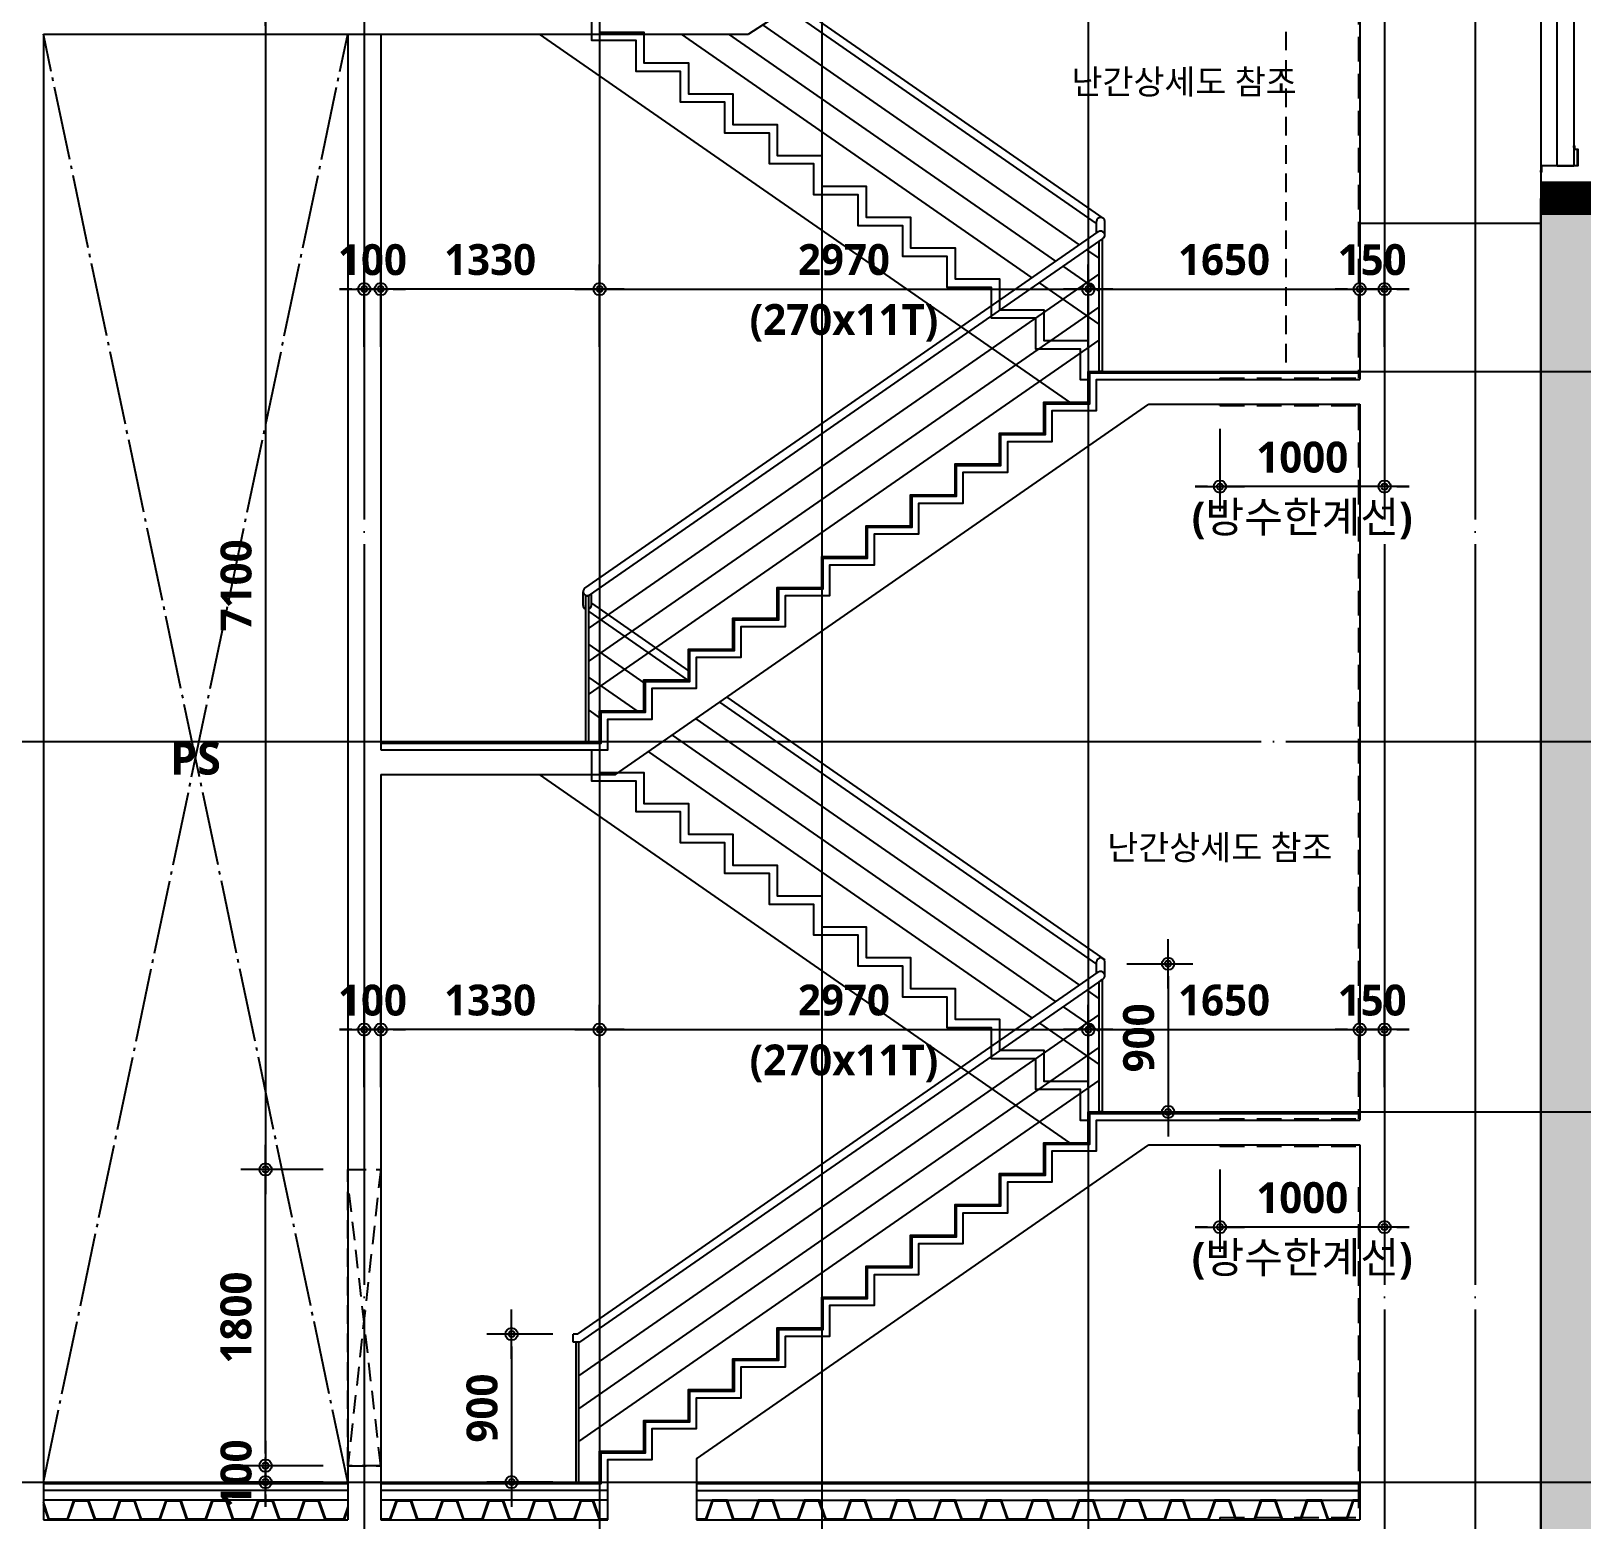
# Model space of a CAD drawing. Header units: millimetres. Extents: x 0 to 356400, y 0 to 68257.
# Drawn here: x 154650 to 164075, y 22470 to 31519 of the extents above; entities that cross this region are included whole.
import ezdxf
from ezdxf.enums import TextEntityAlignment as Align

# ---------------------------------------------------------------- set-up
doc = ezdxf.new("R2010")
doc.units = ezdxf.units.MM
doc.header["$LTSCALE"] = 75
for name, pattern in [('CEN', [62, 60, -1, 0, -1]), ('HID', [2.3, 1.5, -0.8]), ('STD_HIDDEN', [3, 2, -1]), ('STD_SHAFT', [7.3, 6, -0.5, 0.3, -0.5])]:
    doc.linetypes.add(name, pattern=pattern)
doc.layers.get('Defpoints').update_dxf_attribs({"color": 161})
for name, color, linetype in [('8', 8, 'Continuous'), ('A-ANNO-TEXT1', 7, 'Continuous'), ('A-CEN', 1, 'CEN'), ('A-DETL-WPRO-TYP2', 5, 'STD_HIDDEN'), ('A-FIN-TYP1', 6, 'Continuous'), ('A-FLOR-GW', 6, 'Continuous'), ('A-FLOR-OPEN-BELO', 6, 'STD_SHAFT'), ('A-SECT-DOOR', 8, 'Continuous'), ('A-SECT-DRBD', 4, 'Continuous'), ('A-SECT-Hrail1', 8, 'Continuous'), ('A-SECT-Hrail2', 6, 'Continuous'), ('A-SECT-MATR1', 4, 'Continuous'), ('A-SECT-STAIRS', 4, 'Continuous'), ('A-ST-AXIS-CEN', 252, 'CEN'), ('A-ST-AXIS-DIM', 7, 'Continuous'), ('A-ST-CONC', 2, 'Continuous'), ('LEADER', 7, 'Continuous'), ('주단면도-1$0$A-CONC-LIN1', 2, 'Continuous')]:
    doc.layers.add(name, color=color, linetype=linetype)
doc.layers.add('G(그리드2)', color=235, linetype='Continuous', plot=False)
doc.styles.add('SH_대대리576', font='')
doc.styles.add('SH_진천_나눔', font='NanumGothicBold.ttf')
doc.styles.get('SH_대대리576').set_extended_font_data('NanumGothic', bold=True)
doc.dimstyles.new('SHP 75 (in)', dxfattribs={"dimscale": 75, "dimtxt": 2.5, "dimasz": 1, "dimexe": 2, "dimexo": 2, "dimgap": 1, "dimtad": 1, "dimdec": 0, "dimzin": 0, "dimdsep": 46, "dimtxsty": 'SH_대대리576', "dimblk": 'DIMDOT', "dimblk1": 'NONE', "dimblk2": 'DIMDOT', "dimcen": 0.09, "dimclrd": 256, "dimclre": 256, "dimclrt": 3, "dimadec": 0, "dimazin": 1, "dimtfac": 1, "dimtdec": 0, "dimtix": 1, "dimtmove": 2, "dimatfit": 0, "dimldrblk": 'DIMDOT', "dimfxl": 1, "dimtfillclr": 3, "dimtolj": 1, "dimtzin": 0, "dimlwd": -1, "dimlwe": -1, "dimarcsym": 0})

# ---------------------------------------------------------------- blocks, each defined once
blk = doc.blocks.new('DIMDOT')
at = {"color": 0}
blk.add_line((-2, 0), (2, 0), dxfattribs=at)
for radius in [0.5, 0.25]:
    blk.add_circle((0, 0), radius, dxfattribs=at)
blk = doc.blocks.new('*D2818')
at = {"layer": 'A-ST-AXIS-DIM'}
for p, q in [((158105, 29600), (158105, 30100)), ((161075, 29600), (161075, 30100)), ((158180, 29950), (161000, 29950))]:
    blk.add_line(p, q, dxfattribs=at)
at = {"layer": 'Defpoints', "color": 0}
for p in [(161075, 29950), (158105, 29450), (161075, 29450)]:
    blk.add_point(p, dxfattribs=at)
at = {"layer": 'A-ST-AXIS-DIM', "linetype": 'ByBlock', "xscale": 75, "yscale": 75, "zscale": 75}
for p, rotation in [((158105, 29950), 179.9999999999999), ((161075, 29950), 359.9999999999999)]:
    blk.add_blockref('DIMDOT', p, dxfattribs=dict(at, rotation=rotation))
at = {"layer": 'A-ST-AXIS-DIM', "color": 3, "char_height": 187.5, "attachment_point": 5, "style": 'SH_대대리576'}
for s, insert in [('\\A1;2970', (159590, 30128.5)), ('\\A1;(270x11T)', (159590, 29744.8))]:
    blk.add_mtext(s, dxfattribs=dict(at, insert=insert))
blk = doc.blocks.new('_None')
blk = doc.blocks.new('*D2819')
at = {"layer": 'A-ST-AXIS-DIM'}
for p, q in [((161075, 29600), (161075, 30100)), ((162725, 29600), (162725, 30100)), ((161150, 29950), (162650, 29950))]:
    blk.add_line(p, q, dxfattribs=at)
at = {"layer": 'Defpoints', "color": 0}
for p in [(162725, 29950), (161075, 29450), (162725, 29450)]:
    blk.add_point(p, dxfattribs=at)
at = {"layer": 'A-ST-AXIS-DIM', "linetype": 'ByBlock', "xscale": 75, "yscale": 75, "zscale": 75, "rotation": 180}
blk.add_blockref('DIMDOT', (161075, 29950), dxfattribs=at)
at = {"layer": 'A-ST-AXIS-DIM', "linetype": 'ByBlock', "xscale": 75, "yscale": 75, "zscale": 75}
blk.add_blockref('DIMDOT', (162725, 29950), dxfattribs=at)
at = {"layer": 'A-ST-AXIS-DIM', "color": 3, "insert": (161900, 30128.5), "char_height": 187.5, "attachment_point": 5, "style": 'SH_대대리576'}
blk.add_mtext('\\A1;1650', dxfattribs=at)
blk = doc.blocks.new('*D2820')
at = {"layer": 'A-ST-AXIS-DIM'}
for p, q in [((156775, 29600), (156775, 30100)), ((158105, 29600), (158105, 30100)), ((158030, 29950), (156850, 29950))]:
    blk.add_line(p, q, dxfattribs=at)
at = {"layer": 'Defpoints', "color": 0}
for p in [(156775, 29950), (156775, 29450), (158105, 29450)]:
    blk.add_point(p, dxfattribs=at)
at = {"layer": 'A-ST-AXIS-DIM', "linetype": 'ByBlock', "xscale": 75, "yscale": 75, "zscale": 75, "rotation": 180}
blk.add_blockref('DIMDOT', (156775, 29950), dxfattribs=at)
at = {"layer": 'A-ST-AXIS-DIM', "linetype": 'ByBlock', "xscale": 75, "yscale": 75, "zscale": 75}
blk.add_blockref('DIMDOT', (158105, 29950), dxfattribs=at)
at = {"layer": 'A-ST-AXIS-DIM', "color": 3, "insert": (157440, 30128.5), "char_height": 187.5, "attachment_point": 5, "style": 'SH_대대리576'}
blk.add_mtext('\\A1;1330', dxfattribs=at)
blk = doc.blocks.new('*D2821')
at = {"layer": 'A-ST-AXIS-DIM'}
for p, q in [((156675, 29600), (156675, 30100)), ((156775, 29600), (156775, 30100)), ((156600, 29950), (156525, 29950)), ((156675, 29950), (156775, 29950)), ((156850, 29950), (156925, 29950))]:
    blk.add_line(p, q, dxfattribs=at)
at = {"layer": 'Defpoints', "color": 0}
for p in [(156775, 29950), (156675, 29450), (156775, 29450)]:
    blk.add_point(p, dxfattribs=at)
at = {"layer": 'A-ST-AXIS-DIM', "linetype": 'ByBlock', "xscale": 75, "yscale": 75, "zscale": 75}
blk.add_blockref('DIMDOT', (156675, 29950), dxfattribs=at)
at = {"layer": 'A-ST-AXIS-DIM', "linetype": 'ByBlock', "xscale": 75, "yscale": 75, "zscale": 75, "rotation": 180}
blk.add_blockref('DIMDOT', (156775, 29950), dxfattribs=at)
at = {"layer": 'A-ST-AXIS-DIM', "color": 3, "insert": (156725, 30127.8), "char_height": 187.5, "attachment_point": 5, "style": 'SH_대대리576'}
blk.add_mtext('\\A1;100', dxfattribs=at)
blk = doc.blocks.new('*D2822')
at = {"layer": 'A-ST-AXIS-DIM'}
for p, q in [((162725, 29600), (162725, 30100)), ((162875, 29600), (162875, 30100)), ((162650, 29950), (162575, 29950)), ((162875, 29950), (162725, 29950)), ((162950, 29950), (163025, 29950))]:
    blk.add_line(p, q, dxfattribs=at)
at = {"layer": 'Defpoints', "color": 0}
for p in [(162725, 29950), (162725, 29450), (162875, 29450)]:
    blk.add_point(p, dxfattribs=at)
at = {"layer": 'A-ST-AXIS-DIM', "linetype": 'ByBlock', "xscale": 75, "yscale": 75, "zscale": 75}
blk.add_blockref('DIMDOT', (162725, 29950), dxfattribs=at)
at = {"layer": 'A-ST-AXIS-DIM', "linetype": 'ByBlock', "xscale": 75, "yscale": 75, "zscale": 75, "rotation": 180}
blk.add_blockref('DIMDOT', (162875, 29950), dxfattribs=at)
at = {"layer": 'A-ST-AXIS-DIM', "color": 3, "insert": (162800, 30128.1), "char_height": 187.5, "attachment_point": 5, "style": 'SH_대대리576'}
blk.add_mtext('\\A1;150', dxfattribs=at)
blk = doc.blocks.new('*D3589')
at = {"layer": 'A-ST-AXIS-DIM'}
for p, q in [((156075, 22875), (156075, 22950)), ((156425, 22800), (155925, 22800)), ((156075, 22800), (156075, 22700)), ((156425, 22700), (155925, 22700)), ((156075, 22625), (156075, 22550))]:
    blk.add_line(p, q, dxfattribs=at)
at = {"layer": 'Defpoints', "color": 0}
for p in [(156575, 22800), (156075, 22700), (156575, 22700)]:
    blk.add_point(p, dxfattribs=at)
at = {"layer": 'A-ST-AXIS-DIM', "linetype": 'ByBlock', "xscale": 75, "yscale": 75, "zscale": 75}
for p, rotation in [((156075, 22800), 270), ((156075, 22700), 90)]:
    blk.add_blockref('DIMDOT', p, dxfattribs=dict(at, rotation=rotation))
at = {"layer": 'A-ST-AXIS-DIM', "color": 3, "insert": (155897.2, 22750), "char_height": 187.5, "attachment_point": 5, "rotation": 90, "style": 'SH_대대리576'}
blk.add_mtext('\\A1;100', dxfattribs=at)
blk = doc.blocks.new('*D3941')
at = {"layer": 'A-ST-AXIS-DIM'}
for p, q in [((157820, 23600), (157420, 23600)), ((157570, 23525), (157570, 22775)), ((157820, 22700), (157420, 22700))]:
    blk.add_line(p, q, dxfattribs=at)
at = {"layer": 'Defpoints', "color": 0}
for p in [(157970, 23600), (157570, 22700), (157970, 22700)]:
    blk.add_point(p, dxfattribs=at)
at = {"layer": 'A-ST-AXIS-DIM', "linetype": 'ByBlock', "xscale": 75, "yscale": 75, "zscale": 75}
for p, rotation in [((157570, 23600), 90), ((157570, 22700), 270)]:
    blk.add_blockref('DIMDOT', p, dxfattribs=dict(at, rotation=rotation))
at = {"layer": 'A-ST-AXIS-DIM', "color": 3, "insert": (157391.5, 23150), "char_height": 187.5, "attachment_point": 5, "rotation": 90, "style": 'SH_대대리576'}
blk.add_mtext('\\A1;900', dxfattribs=at)
blk = doc.blocks.new('*D3946')
at = {"layer": 'A-ST-AXIS-DIM'}
for p, q in [((161310, 25850), (161710, 25850)), ((161560, 25775), (161560, 25025)), ((161310, 24950), (161710, 24950))]:
    blk.add_line(p, q, dxfattribs=at)
at = {"layer": 'Defpoints', "color": 0}
for p in [(161160, 25850), (161160, 24950), (161560, 24950)]:
    blk.add_point(p, dxfattribs=at)
at = {"layer": 'A-ST-AXIS-DIM', "linetype": 'ByBlock', "xscale": 75, "yscale": 75, "zscale": 75}
for p, rotation in [((161560, 25850), 90), ((161560, 24950), 270)]:
    blk.add_blockref('DIMDOT', p, dxfattribs=dict(at, rotation=rotation))
at = {"layer": 'A-ST-AXIS-DIM', "color": 3, "insert": (161381.5, 25400), "char_height": 187.5, "attachment_point": 5, "rotation": 90, "style": 'SH_대대리576'}
blk.add_mtext('\\A1;900', dxfattribs=at)
blk = doc.blocks.new('*D5237')
at = {"layer": 'A-ST-AXIS-DIM'}
for p, q in [((158105, 25100), (158105, 25600)), ((161075, 25100), (161075, 25600)), ((158180, 25450), (161000, 25450))]:
    blk.add_line(p, q, dxfattribs=at)
at = {"layer": 'Defpoints', "color": 0}
for p in [(161075, 25450), (158105, 24950), (161075, 24950)]:
    blk.add_point(p, dxfattribs=at)
at = {"layer": 'A-ST-AXIS-DIM', "linetype": 'ByBlock', "xscale": 75, "yscale": 75, "zscale": 75}
for p, rotation in [((158105, 25450), 179.9999999999999), ((161075, 25450), 359.9999999999999)]:
    blk.add_blockref('DIMDOT', p, dxfattribs=dict(at, rotation=rotation))
at = {"layer": 'A-ST-AXIS-DIM', "color": 3, "char_height": 187.5, "attachment_point": 5, "style": 'SH_대대리576'}
for s, insert in [('\\A1;2970', (159590, 25628.5)), ('\\A1;(270x11T)', (159590, 25244.8))]:
    blk.add_mtext(s, dxfattribs=dict(at, insert=insert))
blk = doc.blocks.new('*D5238')
at = {"layer": 'A-ST-AXIS-DIM'}
for p, q in [((161075, 25100), (161075, 25600)), ((162725, 25100), (162725, 25600)), ((161150, 25450), (162650, 25450))]:
    blk.add_line(p, q, dxfattribs=at)
at = {"layer": 'Defpoints', "color": 0}
for p in [(162725, 25450), (161075, 24950), (162725, 24950)]:
    blk.add_point(p, dxfattribs=at)
at = {"layer": 'A-ST-AXIS-DIM', "linetype": 'ByBlock', "xscale": 75, "yscale": 75, "zscale": 75, "rotation": 180}
blk.add_blockref('DIMDOT', (161075, 25450), dxfattribs=at)
at = {"layer": 'A-ST-AXIS-DIM', "linetype": 'ByBlock', "xscale": 75, "yscale": 75, "zscale": 75}
blk.add_blockref('DIMDOT', (162725, 25450), dxfattribs=at)
at = {"layer": 'A-ST-AXIS-DIM', "color": 3, "insert": (161900, 25628.5), "char_height": 187.5, "attachment_point": 5, "style": 'SH_대대리576'}
blk.add_mtext('\\A1;1650', dxfattribs=at)
blk = doc.blocks.new('*D5239')
at = {"layer": 'A-ST-AXIS-DIM'}
for p, q in [((156775, 25100), (156775, 25600)), ((158105, 25100), (158105, 25600)), ((158030, 25450), (156850, 25450))]:
    blk.add_line(p, q, dxfattribs=at)
at = {"layer": 'Defpoints', "color": 0}
for p in [(156775, 25450), (156775, 24950), (158105, 24950)]:
    blk.add_point(p, dxfattribs=at)
at = {"layer": 'A-ST-AXIS-DIM', "linetype": 'ByBlock', "xscale": 75, "yscale": 75, "zscale": 75, "rotation": 180}
blk.add_blockref('DIMDOT', (156775, 25450), dxfattribs=at)
at = {"layer": 'A-ST-AXIS-DIM', "linetype": 'ByBlock', "xscale": 75, "yscale": 75, "zscale": 75}
blk.add_blockref('DIMDOT', (158105, 25450), dxfattribs=at)
at = {"layer": 'A-ST-AXIS-DIM', "color": 3, "insert": (157440, 25628.5), "char_height": 187.5, "attachment_point": 5, "style": 'SH_대대리576'}
blk.add_mtext('\\A1;1330', dxfattribs=at)
blk = doc.blocks.new('*D5241')
at = {"layer": 'A-ST-AXIS-DIM'}
for p, q in [((162725, 25100), (162725, 25600)), ((162875, 25100), (162875, 25600)), ((162650, 25450), (162575, 25450)), ((162875, 25450), (162725, 25450)), ((162950, 25450), (163025, 25450))]:
    blk.add_line(p, q, dxfattribs=at)
at = {"layer": 'Defpoints', "color": 0}
for p in [(162725, 25450), (162725, 24950), (162875, 24950)]:
    blk.add_point(p, dxfattribs=at)
at = {"layer": 'A-ST-AXIS-DIM', "linetype": 'ByBlock', "xscale": 75, "yscale": 75, "zscale": 75}
blk.add_blockref('DIMDOT', (162725, 25450), dxfattribs=at)
at = {"layer": 'A-ST-AXIS-DIM', "linetype": 'ByBlock', "xscale": 75, "yscale": 75, "zscale": 75, "rotation": 180}
blk.add_blockref('DIMDOT', (162875, 25450), dxfattribs=at)
at = {"layer": 'A-ST-AXIS-DIM', "color": 3, "insert": (162800, 25628.1), "char_height": 187.5, "attachment_point": 5, "style": 'SH_대대리576'}
blk.add_mtext('\\A1;150', dxfattribs=at)
blk = doc.blocks.new('*D5242')
at = {"layer": 'A-ST-AXIS-DIM'}
for p, q in [((161875, 24600), (161875, 24100)), ((162875, 24600), (162875, 24100)), ((161800, 24250), (161725, 24250)), ((162875, 24250), (161875, 24250)), ((162950, 24250), (163025, 24250))]:
    blk.add_line(p, q, dxfattribs=at)
at = {"layer": 'Defpoints', "color": 0}
for p in [(161875, 24750), (162875, 24750), (161875, 24250)]:
    blk.add_point(p, dxfattribs=at)
at = {"layer": 'A-ST-AXIS-DIM', "linetype": 'ByBlock', "xscale": 75, "yscale": 75, "zscale": 75}
blk.add_blockref('DIMDOT', (161875, 24250), dxfattribs=at)
at = {"layer": 'A-ST-AXIS-DIM', "linetype": 'ByBlock', "xscale": 75, "yscale": 75, "zscale": 75, "rotation": 180}
blk.add_blockref('DIMDOT', (162875, 24250), dxfattribs=at)
at = {"layer": 'A-ST-AXIS-DIM', "color": 3, "char_height": 187.5, "attachment_point": 5, "style": 'SH_대대리576'}
for s, insert in [('\\A1;1000', (162375, 24427.8)), ('\\A1;(방수한계선)', (162375, 24044.4))]:
    blk.add_mtext(s, dxfattribs=dict(at, insert=insert))
blk = doc.blocks.new('*D5243')
at = {"layer": 'A-ST-AXIS-DIM'}
for p, q in [((161875, 29100), (161875, 28600)), ((162875, 29100), (162875, 28600)), ((161800, 28750), (161725, 28750)), ((162875, 28750), (161875, 28750)), ((162950, 28750), (163025, 28750))]:
    blk.add_line(p, q, dxfattribs=at)
at = {"layer": 'Defpoints', "color": 0}
for p in [(161875, 29250), (162875, 29250), (161875, 28750)]:
    blk.add_point(p, dxfattribs=at)
at = {"layer": 'A-ST-AXIS-DIM', "linetype": 'ByBlock', "xscale": 75, "yscale": 75, "zscale": 75}
blk.add_blockref('DIMDOT', (161875, 28750), dxfattribs=at)
at = {"layer": 'A-ST-AXIS-DIM', "linetype": 'ByBlock', "xscale": 75, "yscale": 75, "zscale": 75, "rotation": 180}
blk.add_blockref('DIMDOT', (162875, 28750), dxfattribs=at)
at = {"layer": 'A-ST-AXIS-DIM', "color": 3, "char_height": 187.5, "attachment_point": 5, "style": 'SH_대대리576'}
for s, insert in [('\\A1;1000', (162375, 28927.8)), ('\\A1;(방수한계선)', (162375, 28544.4))]:
    blk.add_mtext(s, dxfattribs=dict(at, insert=insert))
blk = doc.blocks.new('*D7817')
at = {"layer": 'A-ST-AXIS-DIM'}
for p, q in [((156675, 25100), (156675, 25600)), ((156775, 25100), (156775, 25600)), ((156600, 25450), (156525, 25450)), ((156675, 25450), (156775, 25450)), ((156850, 25450), (156925, 25450))]:
    blk.add_line(p, q, dxfattribs=at)
at = {"layer": 'Defpoints', "color": 0}
for p in [(156775, 25450), (156675, 24950), (156775, 24950)]:
    blk.add_point(p, dxfattribs=at)
at = {"layer": 'A-ST-AXIS-DIM', "linetype": 'ByBlock', "xscale": 75, "yscale": 75, "zscale": 75}
blk.add_blockref('DIMDOT', (156675, 25450), dxfattribs=at)
at = {"layer": 'A-ST-AXIS-DIM', "linetype": 'ByBlock', "xscale": 75, "yscale": 75, "zscale": 75, "rotation": 180}
blk.add_blockref('DIMDOT', (156775, 25450), dxfattribs=at)
at = {"layer": 'A-ST-AXIS-DIM', "color": 3, "insert": (156725, 25627.8), "char_height": 187.5, "attachment_point": 5, "style": 'SH_대대리576'}
blk.add_mtext('\\A1;100', dxfattribs=at)
blk = doc.blocks.new('*D8501')
at = {"layer": 'A-ST-AXIS-DIM'}
for p, q in [((156425, 24600), (155925, 24600)), ((156075, 22875), (156075, 24525)), ((156425, 22800), (155925, 22800))]:
    blk.add_line(p, q, dxfattribs=at)
at = {"layer": 'Defpoints', "color": 0}
for p in [(156075, 24600), (156575, 24600), (156575, 22800)]:
    blk.add_point(p, dxfattribs=at)
at = {"layer": 'A-ST-AXIS-DIM', "linetype": 'ByBlock', "xscale": 75, "yscale": 75, "zscale": 75}
for p, rotation in [((156075, 24600), 90), ((156075, 22800), 270)]:
    blk.add_blockref('DIMDOT', p, dxfattribs=dict(at, rotation=rotation))
at = {"layer": 'A-ST-AXIS-DIM', "color": 3, "insert": (155896.5, 23700), "char_height": 187.5, "attachment_point": 5, "rotation": 90, "style": 'SH_대대리576'}
blk.add_mtext('\\A1;1800', dxfattribs=at)
blk = doc.blocks.new('*D8502')
at = {"layer": 'A-ST-AXIS-DIM'}
for p, q in [((156425, 31700), (155925, 31700)), ((156075, 31625), (156075, 24675)), ((156425, 24600), (155925, 24600))]:
    blk.add_line(p, q, dxfattribs=at)
at = {"layer": 'Defpoints', "color": 0}
for p in [(156575, 31700), (156075, 24600), (156575, 24600)]:
    blk.add_point(p, dxfattribs=at)
at = {"layer": 'A-ST-AXIS-DIM', "linetype": 'ByBlock', "xscale": 75, "yscale": 75, "zscale": 75}
for p, rotation in [((156075, 31700), 90), ((156075, 24600), 270)]:
    blk.add_blockref('DIMDOT', p, dxfattribs=dict(at, rotation=rotation))
at = {"layer": 'A-ST-AXIS-DIM', "color": 3, "insert": (155897.2, 28150), "char_height": 187.5, "attachment_point": 5, "rotation": 90, "style": 'SH_대대리576'}
blk.add_mtext('\\A1;7100', dxfattribs=at)

msp = doc.modelspace()

# ---------------------------------------------------------------- hatches: boundary and pattern name
at = {"layer": '8', "transparency": 33554687}
h = msp.add_hatch(color=256, dxfattribs=at)
h.dxf.hatch_style = 1
h.paths.add_polyline_path([(148925, 11090), (155885, 11090), (155885, 11350), (155825, 11350), (155825, 20910), (163885, 20910), (163885, 21170), (163825, 21170), (163825, 30500), (165625, 30500), (165625, 9800), (148925, 9800)])

# ---------------------------------------------------------------- linework, layer by layer
at = {"layer": '8'}
msp.add_lwpolyline([(148925, 11090), (155885, 11090), (155885, 11350), (155825, 11350), (155825, 20910), (163885, 20910), (163885, 21170), (163825, 21170), (163825, 30500), (165625, 30500), (165625, 9800), (148925, 9800)], close=True, dxfattribs=at)
at = {"layer": 'A-CEN'}
for p, q in [((156675, 56300), (156675, 9200)), ((162875, 56300), (162875, 9200)), ((161075, 29450), (166225, 29450)), ((148325, 27200), (166225, 27200)), ((161075, 24950), (166225, 24950)), ((148325, 22700), (166225, 22700))]:
    msp.add_line(p, q, dxfattribs=at)
at = {"layer": 'A-DETL-WPRO-TYP2'}
for p, q in [((162717, 33058.7), (162717, 29408)), ((161875, 29408), (162717, 29408)), ((161875, 29408), (161875, 29400)), ((161875, 29242), (161875, 29250)), ((161875, 29242), (162717, 29242)), ((162717, 29242), (162717, 24908)), ((161875, 24908), (162717, 24908)), ((161875, 24908), (161875, 24900)), ((161875, 24742), (161875, 24750)), ((161875, 24742), (162717, 24742)), ((162717, 24492), (162717, 22485)), ((161875, 22485), (162717, 22485)), ((161875, 22485), (161875, 22470))]:
    msp.add_line(p, q, dxfattribs=at)
at = {"layer": 'A-FIN-TYP1'}
for p, q in [((163825, 30600), (165625, 30600)), ((154802, 22700), (154802, 22691)), ((156575, 22691), (154802, 22691)), ((158695, 22700), (162725, 22700)), ((158695, 22691), (162725, 22691))]:
    msp.add_line(p, q, dxfattribs=at)
for points in [[(156775, 27200), (158105, 27200), (158105, 27387.5), (158375, 27387.5), (158375, 27575), (158645, 27575), (158645, 27762.5), (158915, 27762.5), (158915, 27950), (159185, 27950), (159185, 28137.5), (159455, 28137.5), (159455, 28325), (159725, 28325), (159725, 28512.5), (159995, 28512.5), (159995, 28700), (160265, 28700), (160265, 28887.5), (160535, 28887.5), (160535, 29075), (160805, 29075), (160805, 29262.5), (161075, 29262.5), (161075, 29450), (162725, 29450)], [(156775, 27191), (158114, 27191), (158114, 27378.5), (158384, 27378.5), (158384, 27566), (158654, 27566), (158654, 27753.5), (158924, 27753.5), (158924, 27941), (159194, 27941), (159194, 28128.5), (159464, 28128.5), (159464, 28316), (159734, 28316), (159734, 28503.5), (160004, 28503.5), (160004, 28691), (160274, 28691), (160274, 28878.5), (160544, 28878.5), (160544, 29066), (160814, 29066), (160814, 29253.5), (161084, 29253.5), (161084, 29441), (162725, 29441)], [(156775, 22700), (158105, 22700), (158105, 22887.5), (158375, 22887.5), (158375, 23075), (158645, 23075), (158645, 23262.5), (158915, 23262.5), (158915, 23450), (159185, 23450), (159185, 23637.5), (159455, 23637.5), (159455, 23825), (159725, 23825), (159725, 24012.5), (159995, 24012.5), (159995, 24200), (160265, 24200), (160265, 24387.5), (160535, 24387.5), (160535, 24575), (160805, 24575), (160805, 24762.5), (161075, 24762.5), (161075, 24950), (162725, 24950)], [(156775, 22691), (158114, 22691), (158114, 22878.5), (158384, 22878.5), (158384, 23066), (158654, 23066), (158654, 23253.5), (158924, 23253.5), (158924, 23441), (159194, 23441), (159194, 23628.5), (159464, 23628.5), (159464, 23816), (159734, 23816), (159734, 24003.5), (160004, 24003.5), (160004, 24191), (160274, 24191), (160274, 24378.5), (160544, 24378.5), (160544, 24566), (160814, 24566), (160814, 24753.5), (161084, 24753.5), (161084, 24941), (162725, 24941)], [(154725, 22700), (156575, 22700)], [(154725, 22691), (156575, 22691)]]:
    msp.add_lwpolyline(points, dxfattribs=at)
at = {"layer": 'A-FLOR-GW'}
for p, q in [((164025, 53175), (164025, 30702)), ((163925, 30702), (163925, 53100)), ((163925, 30700), (164025, 30700))]:
    msp.add_line(p, q, dxfattribs=at)
msp.add_lwpolyline([(163828, 30702), (164048, 30702), (164048, 30797.9), (164028, 30797.9), (164028, 30817.9), (164027, 30817.9), (164027, 30809.9), (164025, 30809.9), (164025, 30819.9), (164030, 30819.9), (164030, 30799.9), (164050, 30799.9), (164050, 30700), (163830, 30700), (163830, 30660.2), (163825, 30660.2), (163825, 30670.2), (163827, 30670.2), (163827, 30662.2), (163828, 30662.2)], close=True, dxfattribs=at)
at = {"layer": 'A-FLOR-OPEN-BELO', "linetype": 'HID'}
msp.add_line((162275, 33066.7), (162275, 29450), dxfattribs=at)
at = {"layer": 'A-FLOR-OPEN-BELO'}
for p, q in [((154725, 22700), (156575, 31500)), ((156575, 22700), (154725, 31500))]:
    msp.add_line(p, q, dxfattribs=at)
at = {"layer": 'A-SECT-DOOR', "linetype": 'HID'}
msp.add_lwpolyline([(156575, 24600), (156775, 24600), (156775, 22800), (156575, 22800), (156575, 24600), (156775, 24600), (156575, 22800), (156775, 22800), (156575, 24535)], dxfattribs=at)
at = {"layer": 'A-SECT-DRBD'}
for points in [[(155235, 22590), (155188.3, 22590), (155148.8, 22475.3), (155041, 22475.3), (155001.7, 22590), (154908.3, 22590), (154868.8, 22475.3), (154761.1, 22475.3), (154725, 22580.3)], [(155235, 22584.7), (155192.1, 22584.7), (155152.6, 22470), (155037.2, 22470), (154997.9, 22584.7), (154912.1, 22584.7), (154872.6, 22470), (154757.3, 22470), (154725, 22563.9)], [(156075, 22590), (156028.3, 22590), (155988.8, 22475.3), (155881, 22475.3), (155841.7, 22590), (155748.3, 22590), (155708.8, 22475.3), (155601.1, 22475.3), (155561.7, 22590), (155468.3, 22590), (155428.8, 22475.3), (155321.2, 22475.3), (155281.7, 22590), (155188.3, 22590), (155148.8, 22475.3), (155095, 22475.3)], [(156075, 22584.7), (156032.1, 22584.7), (155992.6, 22470), (155877.2, 22470), (155837.9, 22584.7), (155752.1, 22584.7), (155712.6, 22470), (155597.3, 22470), (155557.9, 22584.7), (155472.1, 22584.7), (155432.6, 22470), (155317.4, 22470), (155277.9, 22584.7), (155192.1, 22584.7), (155152.6, 22470), (155095, 22470)], [(156575, 22551.3), (156548.8, 22475.3), (156441.1, 22475.3), (156401.7, 22590), (156308.3, 22590), (156268.8, 22475.3), (156161.2, 22475.3), (156121.7, 22590), (156028.3, 22590), (155988.8, 22475.3), (155935, 22475.3)], [(156575, 22534.9), (156552.6, 22470), (156437.3, 22470), (156397.9, 22584.7), (156312.1, 22584.7), (156272.6, 22470), (156157.4, 22470), (156117.9, 22584.7), (156032.1, 22584.7), (155992.6, 22470), (155935, 22470)], [(158155, 22475.3), (158107.8, 22475.3), (158068.3, 22590), (157988.3, 22590), (157948.8, 22475.3), (157841.2, 22475.3), (157801.7, 22590), (157708.3, 22590), (157668.8, 22475.3), (157561, 22475.3), (157521.7, 22590), (157428.3, 22590), (157388.8, 22475.3), (157281.1, 22475.3), (157241.7, 22590), (157148.3, 22590), (157108.8, 22475.3), (157001.2, 22475.3), (156961.7, 22590), (156868.3, 22590), (156828.8, 22475.3), (156775, 22475.3)], [(156915, 22590), (156868.3, 22590), (156828.8, 22475.3), (156775, 22475.3)], [(158155, 22470), (158104, 22470), (158064.5, 22584.7), (157992.1, 22584.7), (157952.6, 22470), (157837.4, 22470), (157797.9, 22584.7), (157712.1, 22584.7), (157672.6, 22470), (157557.2, 22470), (157517.9, 22584.7), (157432.1, 22584.7), (157392.6, 22470), (157277.3, 22470), (157237.9, 22584.7), (157152.1, 22584.7), (157112.6, 22470), (156997.4, 22470), (156957.9, 22584.7), (156872.1, 22584.7), (156832.6, 22470), (156775, 22470)], [(156915, 22584.7), (156872.1, 22584.7), (156832.6, 22470), (156775, 22470)], [(162725, 22590), (162681.7, 22590), (162642.2, 22475.3), (162534.4, 22475.3), (162495, 22590), (162401.7, 22590), (162362.2, 22475.3), (162254.5, 22475.3), (162215, 22590), (162121.7, 22590), (162082.2, 22475.3), (161974.5, 22475.3), (161935, 22590), (161841.7, 22590), (161802.2, 22475.3), (161694.5, 22475.3), (161655, 22590), (161575, 22590), (161535.5, 22475.3), (161427.8, 22475.3), (161388.3, 22590), (161295, 22590), (161255.5, 22475.3), (161147.8, 22475.3), (161108.3, 22590), (161015, 22590), (160975.5, 22475.3), (160867.8, 22475.3), (160828.3, 22590), (160735, 22590), (160695.6, 22475.3), (160587.8, 22475.3), (160548.3, 22590), (160455, 22590), (160415.6, 22475.3), (160307.8, 22475.3), (160268.3, 22590), (160175, 22590), (160135.5, 22475.3), (160027.8, 22475.3), (159988.3, 22590), (159908.3, 22590), (159868.8, 22475.3), (159761.2, 22475.3), (159721.7, 22590), (159628.3, 22590), (159588.8, 22475.3), (159481, 22475.3), (159441.7, 22590), (159348.3, 22590), (159308.8, 22475.3), (159201.1, 22475.3), (159161.7, 22590), (159068.3, 22590), (159028.8, 22475.3), (158921.2, 22475.3), (158881.7, 22590), (158788.3, 22590), (158748.8, 22475.3), (158695, 22475.3)], [(162725, 22584.7), (162685.5, 22584.7), (162646, 22470), (162530.6, 22470), (162491.2, 22584.7), (162405.5, 22584.7), (162366, 22470), (162250.7, 22470), (162211.2, 22584.7), (162125.5, 22584.7), (162086, 22470), (161970.7, 22470), (161931.2, 22584.7), (161845.5, 22584.7), (161806, 22470), (161690.7, 22470), (161651.2, 22584.7), (161578.8, 22584.7), (161539.3, 22470), (161424, 22470), (161384.5, 22584.7), (161298.8, 22584.7), (161259.3, 22470), (161144, 22470), (161104.5, 22584.7), (161018.8, 22584.7), (160979.3, 22470), (160864, 22470), (160824.5, 22584.7), (160738.8, 22584.7), (160699.4, 22470), (160584, 22470), (160544.5, 22584.7), (160458.8, 22584.7), (160419.4, 22470), (160304, 22470), (160264.5, 22584.7), (160178.8, 22584.7), (160139.3, 22470), (160024, 22470), (159984.5, 22584.7), (159912.1, 22584.7), (159872.6, 22470), (159757.4, 22470), (159717.9, 22584.7), (159632.1, 22584.7), (159592.6, 22470), (159477.2, 22470), (159437.9, 22584.7), (159352.1, 22584.7), (159312.6, 22470), (159197.3, 22470), (159157.9, 22584.7), (159072.1, 22584.7), (159032.6, 22470), (158917.4, 22470), (158877.9, 22584.7), (158792.1, 22584.7), (158752.6, 22470), (158695, 22470)]]:
    msp.add_lwpolyline(points, dxfattribs=at)
at = {"layer": 'A-SECT-Hrail1'}
for p, q in [((161164.3, 30381.8), (159291.7, 31682.2)), ((161125, 30348.2), (159246.2, 31652.8)), ((160734.2, 30019.6), (158602.3, 31500)), ((160878.2, 30119.6), (158890.3, 31500)), ((161022.2, 30219.6), (159096.9, 31556.6)), ((161140, 30137.7), (161066, 30189.1)), ((161140, 29937.7), (160922, 30089.1)), ((161140, 29737.7), (160778, 29989.1)), ((158005, 28027.9), (158005, 28111.2)), ((158055, 28027.9), (158055, 28098.2)), ((158020, 28004.4), (158015.7, 28007.4)), ((158055, 28041), (158645, 27631.3)), ((158040, 27990.5), (158638.3, 27575)), ((158040, 27790.5), (158375, 27557.9)), ((158040, 27590.5), (158332.3, 27387.5)), ((158834.2, 27439), (161125, 25848.2)), ((158878, 27469.5), (161175, 25874.3)), ((158040, 27390.5), (158105, 27345.4)), ((158690.2, 27339), (161022.2, 25719.6)), ((158546.2, 27239), (160878.2, 25619.6)), ((158402.2, 27139), (160734.2, 25519.6)), ((161066, 25689.1), (161140, 25637.7)), ((160922, 25589.1), (161140, 25437.7)), ((160778, 25489.1), (161140, 25237.7))]:
    msp.add_line(p, q, dxfattribs=at)
msp.add_lwpolyline([(158040, 28006), (158040, 28007.4), (158040, 28088.3, -0.208712), (158020, 28088.3), (158020, 28007.4), (158020, 28006), (158020, 28005), (158020, 28004.4), (158020, 27200), (158040, 27200), (158040, 27390.5), (158040, 27450), (158040, 27590.5), (158040, 27650), (158040, 27790.5), (158040, 27850), (158040, 27990.5), (158040, 27991.8), (158040, 27993.8), (158040, 28005)], format="xyb", close=True, dxfattribs=at)
for start, end in [(180, 246.42182), (293.57818, 0)]:
    msp.add_arc((158030, 28027.9), 25, start, end, dxfattribs=at)
at = {"layer": 'A-SECT-Hrail2'}
for p, q in [((161125, 30291), (161125, 30361.2)), ((161175, 30280.3), (161175, 30361.2)), ((158015.7, 28131.8), (161135.7, 30298.4)), ((158044.3, 28090.7), (161164.3, 30257.4)), ((158044.3, 27890.7), (161140, 30040.5)), ((158044.3, 27690.7), (161140, 29840.5)), ((158044.3, 27490.7), (161140, 29640.5)), ((161125, 25791), (161125, 25861.2)), ((161175, 25780.3), (161175, 25861.2)), ((157970, 23600), (161135.7, 25798.4)), ((157985.7, 23550), (161164.3, 25757.4)), ((157980, 23346.1), (161140, 25540.5)), ((157980, 23146.1), (161140, 25340.5)), ((157980, 22946.1), (161140, 25140.5)), ((157970, 23600), (157945, 23600)), ((157945, 23550), (157945, 23600)), ((157985.7, 23550), (157945, 23550))]:
    msp.add_line(p, q, dxfattribs=at)
for points in [[(161125, 30294.9), (161125, 30359.9)], [(161125, 25794.9), (161125, 25859.9)]]:
    msp.add_lwpolyline(points, dxfattribs=at)
for points in [[(161140, 30240.5), (161160, 30254.4), (161160, 29450), (161140, 29450)], [(161140, 25740.5), (161160, 25754.4), (161160, 24950), (161140, 24950)], [(157980, 23550), (157960, 23550), (157960, 22700), (157980, 22700)]]:
    msp.add_lwpolyline(points, close=True, dxfattribs=at)
for centre, start, end in [((161150, 30361.2), 0, 180), ((161150, 30277.9), 304.77783, 124.77783), ((158030, 28111.2), 124.77783, 304.77783), ((161150, 25861.2), 0, 180), ((161150, 25777.9), 304.77783, 124.77783)]:
    msp.add_arc(centre, 25, start, end, dxfattribs=at)
at = {"layer": 'A-SECT-MATR1'}
for p, q in [((156575, 22650), (154725, 22650)), ((158155, 22650), (156775, 22650)), ((158695, 22650), (162725, 22650)), ((156575, 22590), (154725, 22590)), ((158155, 22590), (156775, 22590)), ((158695, 22590), (162725, 22590))]:
    msp.add_line(p, q, dxfattribs=at)
at = {"layer": 'A-SECT-STAIRS'}
for p, q in [((157738, 31500), (160960, 29262.5)), ((157738, 27000), (160960, 24762.5))]:
    msp.add_line(p, q, dxfattribs=at)
for points in [[(158105, 31700), (158105, 31512.5), (158375, 31512.5), (158375, 31325), (158645, 31325), (158645, 31137.5), (158915, 31137.5), (158915, 30950), (159185, 30950), (159185, 30762.5), (159455, 30762.5), (159455, 30575), (159725, 30575), (159725, 30387.5), (159995, 30387.5), (159995, 30200), (160265, 30200), (160265, 30012.5), (160535, 30012.5), (160535, 29825), (160805, 29825), (160805, 29637.5), (161075, 29637.5), (161075, 29450)], [(158055, 31650), (158055, 31462.5), (158325, 31462.5), (158325, 31275), (158595, 31275), (158595, 31087.5), (158865, 31087.5), (158865, 30900), (159135, 30900), (159135, 30712.5), (159405, 30712.5), (159405, 30525), (159675, 30525), (159675, 30337.5), (159945, 30337.5), (159945, 30150), (160215, 30150), (160215, 29962.5), (160485, 29962.5), (160485, 29775), (160755, 29775), (160755, 29587.5), (161025, 29587.5), (161025, 29400), (161075, 29400)], [(158055, 27150), (158055, 26962.5), (158325, 26962.5), (158325, 26775), (158595, 26775), (158595, 26587.5), (158865, 26587.5), (158865, 26400), (159135, 26400), (159135, 26212.5), (159405, 26212.5), (159405, 26025), (159675, 26025), (159675, 25837.5), (159945, 25837.5), (159945, 25650), (160215, 25650), (160215, 25462.5), (160485, 25462.5), (160485, 25275), (160755, 25275), (160755, 25087.5), (161025, 25087.5), (161025, 24900), (161075, 24900)], [(158105, 27200), (158105, 27012.5), (158375, 27012.5), (158375, 26825), (158645, 26825), (158645, 26637.5), (158915, 26637.5), (158915, 26450), (159185, 26450), (159185, 26262.5), (159455, 26262.5), (159455, 26075), (159725, 26075), (159725, 25887.5), (159995, 25887.5), (159995, 25700), (160265, 25700), (160265, 25512.5), (160535, 25512.5), (160535, 25325), (160805, 25325), (160805, 25137.5), (161075, 25137.5), (161075, 24950)]]:
    msp.add_lwpolyline(points, dxfattribs=at)
at = {"layer": 'A-ST-AXIS-CEN'}
msp.add_line((163425, 56300), (163425, 9200), dxfattribs=at)
at = {"layer": 'A-ST-CONC'}
for p, q in [((161439.2, 33066.7), (159009.2, 31500)), ((162725, 33066.7), (162725, 29400)), ((163825, 31650), (163825, 21170)), ((154725, 31500), (156575, 31500)), ((154725, 31500), (154725, 22470)), ((154725, 31500), (159009.2, 31500)), ((156575, 31500), (156575, 22470)), ((156775, 31500), (156775, 27150)), ((162717, 30350), (163825, 30350)), ((158202, 27000), (161442, 29250)), ((161442, 29250), (162725, 29250)), ((162725, 29250), (162725, 24900)), ((156775, 27000), (158202, 27000)), ((156775, 27000), (156775, 22470)), ((158695, 22842.4), (161442, 24750)), ((161442, 24750), (162725, 24750)), ((162725, 24750), (162725, 22470)), ((158695, 22842.4), (158695, 22470)), ((154725, 22470), (156575, 22470)), ((156775, 22470), (158155, 22470)), ((158695, 22470), (162725, 22470))]:
    msp.add_line(p, q, dxfattribs=at)
for points in [[(156775, 27150), (158155, 27150), (158155, 27337.5), (158425, 27337.5), (158425, 27525), (158695, 27525), (158695, 27712.5), (158965, 27712.5), (158965, 27900), (159235, 27900), (159235, 28087.5), (159505, 28087.5), (159505, 28275), (159775, 28275), (159775, 28462.5), (160045, 28462.5), (160045, 28650), (160315, 28650), (160315, 28837.5), (160585, 28837.5), (160585, 29025), (160855, 29025), (160855, 29212.5), (161125, 29212.5), (161125, 29400), (162725, 29400)], [(158155, 22470), (158155, 22837.5), (158425, 22837.5), (158425, 23025), (158695, 23025), (158695, 23212.5), (158965, 23212.5), (158965, 23400), (159235, 23400), (159235, 23587.5), (159505, 23587.5), (159505, 23775), (159775, 23775), (159775, 23962.5), (160045, 23962.5), (160045, 24150), (160315, 24150), (160315, 24337.5), (160585, 24337.5), (160585, 24525), (160855, 24525), (160855, 24712.5), (161125, 24712.5), (161125, 24900), (162725, 24900)]]:
    msp.add_lwpolyline(points, dxfattribs=at)
at = {"layer": 'G(그리드2)'}
for p, q in [((158105, 56300), (158105, 7400)), ((159455, 56300), (159455, 7400)), ((161075, 56300), (161075, 7400))]:
    msp.add_line(p, q, dxfattribs=at)
at = {"layer": 'LEADER'}
for points in [[(160451.5, 30880.9, 0, 40, 0), (160511.5, 30984.8, 0, 0, 0), (160636.4, 31201.1, 0, 0, 0), (160936.4, 31201.1, 0, 0, 0)], [(160669.3, 26228.2, 0, 40, 0), (160729.3, 26332.1, 0, 0, 0), (160854.1, 26548.4, 0, 0, 0), (161154.1, 26548.4, 0, 0, 0)]]:
    msp.add_lwpolyline(points, format="xyseb", dxfattribs=at)
at = {"layer": '주단면도-1$0$A-CONC-LIN1', "color": 2, "const_width": 200}
msp.add_lwpolyline([(165625, 30500), (163825, 30500)], dxfattribs=at)

# ---------------------------------------------------------------- texts
at = {"layer": 'A-ANNO-TEXT1', "style": 'SH_진천_나눔'}
for p in [(160972.7, 31134.9), (161190.5, 26482.3)]:
    msp.add_text('난간상세도 참조', height=150, dxfattribs=at).set_placement(p)
msp.add_text('PS', height=200, dxfattribs=at).set_placement((155650, 27100), align=Align.MIDDLE_CENTER)

# ---------------------------------------------------------------- dimensions: what is measured, and where the dimension line sits
at = {"layer": 'A-ST-AXIS-DIM'}
for base, p1, p2, angle, picture, middle in [((156075, 24600), (156575, 31700), (156575, 24600), 90, '*D8502', (155897.2, 28150)), ((156775, 29950), (156675, 29450), (156775, 29450), 180, '*D2821', (156725, 30127.8)), ((156775, 29950), (158105, 29450), (156775, 29450), 0, '*D2820', (157440, 30128.5)), ((162725, 29950), (161075, 29450), (162725, 29450), 180, '*D2819', (161900, 30128.5)), ((162725, 29950), (162875, 29450), (162725, 29450), 0, '*D2822', (162800, 30128.1)), ((161560, 24950), (161160, 25850), (161160, 24950), 90, '*D3946', (161381.5, 25400)), ((156775, 25450), (156675, 24950), (156775, 24950), 180, '*D7817', (156725, 25627.8)), ((156775, 25450), (158105, 24950), (156775, 24950), 0, '*D5239', (157440, 25628.5)), ((162725, 25450), (161075, 24950), (162725, 24950), 180, '*D5238', (161900, 25628.5)), ((162725, 25450), (162875, 24950), (162725, 24950), 0, '*D5241', (162800, 25628.1)), ((156075, 24600), (156575, 22800), (156575, 24600), 270, '*D8501', (155896.5, 23700)), ((157570, 22700), (157970, 23600), (157970, 22700), 90, '*D3941', (157391.5, 23150)), ((156075, 22700), (156575, 22800), (156575, 22700), 90, '*D3589', (155897.2, 22750))]:
    dim = msp.add_linear_dim(base=base, p1=p1, p2=p2, angle=angle, dimstyle='SHP 75 (in)', override={"dimtxsty": 'SH_대대리576', "dimldrblk": 'DIMDOT'}, dxfattribs=at)
    dim.commit()
    dim.dimension.update_dxf_attribs({"geometry": picture, "text_midpoint": middle})
for base, p1, p2, picture, middle in [((161075, 29950), (158105, 29450), (161075, 29450), '*D2818', (159590, 29950)), ((161075, 25450), (158105, 24950), (161075, 24950), '*D5237', (159590, 25450))]:
    dim = msp.add_linear_dim(base=base, p1=p1, p2=p2, angle=180, text='<>\\X(270x11T)', dimstyle='SHP 75 (in)', override={"dimtxsty": 'SH_대대리576', "dimldrblk": 'DIMDOT'}, dxfattribs=at)
    dim.commit()
    dim.dimension.update_dxf_attribs({"geometry": picture, "text_midpoint": middle})
for base, p1, p2, picture, middle in [((161875, 28750), (162875, 29250), (161875, 29250), '*D5243', (162375, 28750)), ((161875, 24250), (162875, 24750), (161875, 24750), '*D5242', (162375, 24250))]:
    dim = msp.add_linear_dim(base=base, p1=p1, p2=p2, text='<>\\X(방수한계선)', dimstyle='SHP 75 (in)', override={"dimtxsty": 'SH_대대리576', "dimldrblk": 'DIMDOT'}, dxfattribs=at)
    dim.commit()
    dim.dimension.update_dxf_attribs({"geometry": picture, "text_midpoint": middle})

doc.saveas('drawing.dxf')
